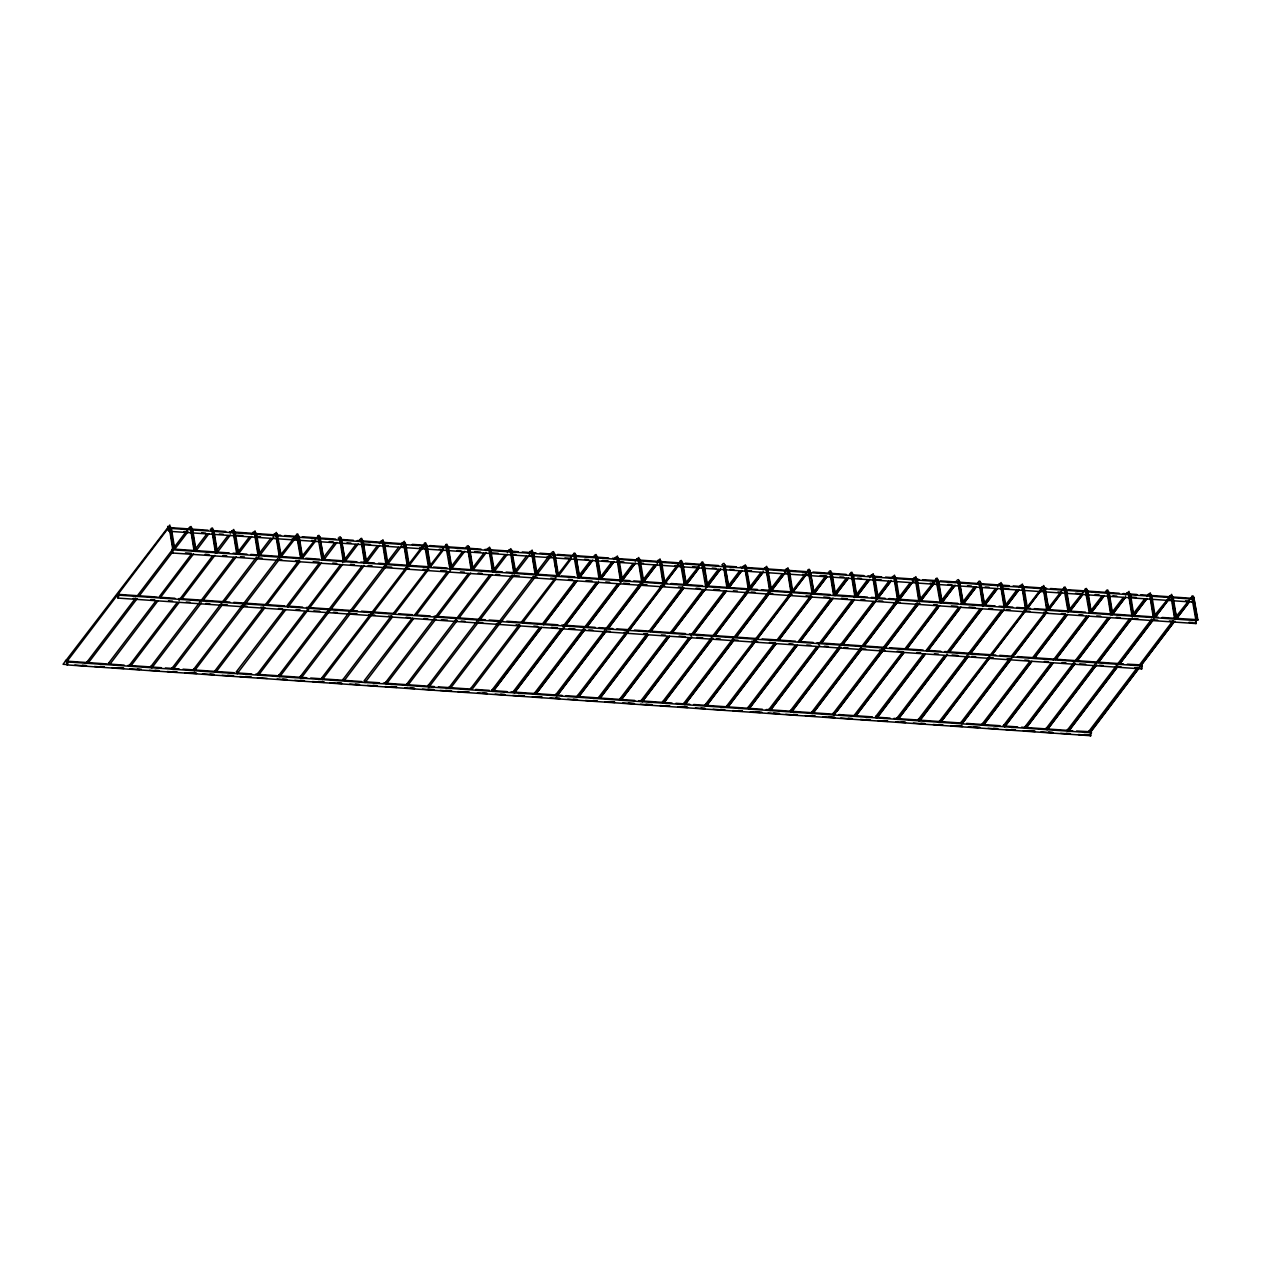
<?xml version="1.0" encoding="UTF-8"?>
<svg xmlns="http://www.w3.org/2000/svg" width="1261" height="1261" viewBox="0 0 1261 1261"><rect width="100%" height="100%" fill="white"/><g stroke="black" fill="none" stroke-linecap="round" stroke-linejoin="round"><path stroke-width="1.5" d="M68.299 661.993L67.132 665.162L66.691 662.482L67.842 660.969L68.299 661.993L1091.459 732.783L1090.292 735.935M119.086 595.176L117.919 598.329L117.478 595.649L118.629 594.152L119.086 595.176L1142.245 665.966L1141.741 668.913L1140.622 668.094M1162.043 617.464L1196.09 619.577L1196.043 623.564L1194.924 622.745M131.207 666.123L129.394 665.335L130.246 664.452M201.445 602.821L151.872 667.826L151.115 667.495L150.894 666.155L152.313 666.249M172.426 668.976L172.205 667.636L173.624 667.731M193.753 670.442L193.532 669.102L194.935 669.197M237.793 673.5L237.572 672.16L236.154 672.05L283.52 610.151M257.291 674.178L258.127 673.295L259.104 674.966L257.291 674.178L304.831 611.617M364.098 565.716L279.753 676.668L279.012 676.353L278.791 675.013L280.194 675.108M300.323 677.819L300.102 676.479L301.521 676.574M321.634 679.301L322.075 677.724M385.188 683.021L386.024 682.154L387.001 683.809L385.188 683.021L468.398 573.55M406.909 685.196L406.688 683.856L408.091 683.951M428.22 686.662L427.999 685.322L429.418 685.432M449.531 688.143L449.31 686.804M514.898 692.667L513.085 691.879L514.677 691.327M534.79 694.039L534.585 692.699L535.988 692.793M556.117 695.52L555.896 694.18L557.315 694.275M577.428 696.986L577.869 695.426M619.655 699.256L620.507 698.373L621.468 700.044L619.655 699.256L667.211 636.695M640.982 700.722L641.817 699.839L642.795 701.51L640.982 700.722L688.522 638.161M662.687 702.881L663.128 701.321L664.106 702.992M684.014 704.363L684.455 702.803L685.417 704.458M705.325 705.845L705.766 704.269M749.365 708.887L747.552 708.099L748.404 707.216M770.692 710.353L768.863 709.565L769.714 708.698M790.584 711.74L791.025 710.164M811.911 713.206L812.352 711.645M833.222 714.688L833.001 713.348L834.419 713.442M924.991 654.522L877.262 717.73L875.843 717.635M896.76 718.423L897.611 717.541L898.573 719.211L896.76 718.423L944.316 655.862M918.481 720.583L918.26 719.243L919.679 719.337M919.899 720.677L968.811 655.909M939.792 722.064L939.571 720.725L940.99 720.819M1005.159 726.572L1003.346 725.8L1004.182 724.917M1026.47 728.054L1024.657 727.266L1025.508 726.383M1046.378 729.425L1046.157 728.086L1047.576 728.196M1067.689 730.907L1067.468 729.567L1068.887 729.662M1090.418 732.483L1138.147 669.26M169.415 527.319L168.249 530.487L169.368 531.307L169.872 528.359L170.755 533.718M172.883 552.791L172.93 548.803L171.78 550.3L172.221 552.98L1196.043 623.564M1191.866 602.301L1193.016 600.788L1192.575 598.108M66.297 660.023L65.446 660.906L66.597 661.93L169.321 526.767M135.494 598.25L86.757 662.388L87.608 661.505M137.875 595.129L188.992 527.87L189.922 527.602L191.183 529.825M87.923 663.396L136.614 599.322M138.994 596.201L172.253 552.444M174.617 549.307L187.684 532.126M155.623 601.292L108.083 663.853L108.919 662.987M158.886 597.241L191.294 554.367M194.856 549.686L206.741 534.049M110.085 663.995L157.924 600.803M160.305 597.667L193.563 553.91M195.66 551.388L209.011 533.592M129.394 665.335L176.95 602.774M179.015 600.283L212.605 555.849M214.985 552.728L228.052 535.515M230.164 532.977L233.742 529.478L238.156 554.146L236.753 554.052L233.19 531.984L231.63 530.818M130.545 666.344L179.251 602.269M181.616 599.148L214.874 555.392M216.987 552.854L230.322 535.074M150.705 666.801L233.916 557.33M236.296 554.194L249.379 536.997M251.491 534.443L255.053 530.96L259.482 555.612L258.064 555.518L254.501 533.466L252.941 532.3M202.942 600.63L236.201 556.858M238.565 553.737L251.633 536.54M172.032 668.283L256.424 557.236M258.804 554.099L270.689 538.463M272.802 535.925L276.38 532.426L280.793 557.094L279.375 556.999L275.828 534.932L274.252 533.781M173.183 669.292L222.756 604.287M224.253 602.096L258.426 557.378M259.892 555.218L273.873 537.044M193.343 669.764L277.735 558.702M280.115 555.581L296.508 534.963L300.701 558.465L302.687 557.819L300.685 558.071M194.493 670.773L279.737 558.844M281.203 556.684L295.184 538.51M263.391 607.108L214.654 671.23L216.261 670.679M265.472 604.618L299.062 560.183M301.426 557.063L317.819 536.445L322.012 559.947L323.998 559.285L321.996 559.553M215.82 672.255L264.511 608.18M266.891 605.044L300.15 561.287M302.514 558.166L315.581 540.969M286.783 606.084L319.191 563.226M323.935 556.968L334.638 542.892M237.131 673.721L285.821 609.646M287.902 607.156L321.46 562.769M323.557 560.231L336.908 542.451M306.912 609.126L340.502 564.692M342.598 562.17L355.949 544.358M258.442 675.202L342.771 564.234M344.868 561.712L358.219 543.917M278.602 675.66L361.812 566.173M363.909 563.635L377.275 545.84M379.372 543.286L382.95 539.803L387.363 564.471L385.961 564.361L382.398 542.309L380.838 541.142M366.194 563.178L379.529 545.398M299.929 677.125L398.586 547.321M400.699 544.768L404.277 541.284L408.69 565.937L407.271 565.842L403.725 543.775L402.149 542.624M301.08 678.15L350.653 613.145M352.15 610.939L386.323 566.221M387.789 564.061L401.77 545.887M321.24 678.607L424.39 543.822L428.582 567.324L430.568 566.662L428.582 566.914M322.39 679.616L407.634 567.702M409.1 565.543L423.081 547.369M391.288 615.951L342.551 680.073L343.402 679.206M393.369 613.461L445.716 545.288L449.909 568.79L451.895 568.128L449.893 568.396M344.552 680.215L392.407 617.023M394.788 613.902L428.046 570.13M430.411 567.009L443.478 549.812M412.3 618.063L364.051 680.908L365.863 681.697L365.028 682.564L413.718 618.489M414.68 614.927L447.072 572.068M450.65 567.371L462.535 551.735M416.098 615.368L464.789 551.293M470.779 570.413L483.846 553.216M485.958 550.663L489.536 547.179L493.949 571.832L492.531 571.737L488.984 549.686L487.408 548.519M386.339 684.045L435.928 619.041M437.409 616.85L470.668 573.077M473.048 569.956L486.115 552.775M406.499 684.502L489.709 575.016M493.272 570.335L505.157 554.682M507.269 552.145L510.847 548.645L515.26 573.314L513.857 573.219L510.295 551.152L508.735 550.001M407.65 685.527L457.239 620.522M458.736 618.316L491.979 574.559M494.359 571.438L507.426 554.241M427.81 685.984L512.218 574.937M514.598 571.8L526.483 556.164M528.595 553.611L532.158 550.127L536.587 574.795L535.168 574.685L531.622 552.633L530.046 551.467M428.976 686.993L478.55 621.988M480.047 619.797L514.22 575.063M515.67 572.904L529.667 554.73M449.137 687.45L533.529 576.403M537.091 571.706L551.356 552.948L552.933 554.099L557.078 576.372L558.481 575.899L571.375 558.67M450.287 688.474L535.531 576.545M536.997 574.385L550.978 556.211M519.185 624.794L470.448 688.932L471.299 688.049M521.25 622.303L573.613 554.146L577.806 577.633L579.792 576.986L577.79 577.239M472.796 688.38L520.304 625.866M522.669 622.745L555.928 578.988M539.314 627.836L491.758 690.397L492.61 689.531M542.577 623.785L574.969 580.911M578.547 576.23L590.432 560.578M492.168 691.091L492.925 691.422L541.615 627.347M543.995 624.211L577.254 580.454M579.619 577.333L592.686 560.136M493.76 690.539L541.316 627.978M543.68 624.857L576.971 581.053M579.351 577.932L592.418 560.719M513.085 691.879L560.625 629.318M562.705 626.827L596.295 582.393M598.392 579.855L611.743 562.059M613.855 559.521L617.433 556.022L621.846 580.69L620.428 580.596L616.881 558.528L615.305 557.362M514.236 692.888L562.926 628.813M565.306 625.692L598.565 581.936M600.945 578.815L614.012 561.618M515.071 692.021L598.281 582.535M600.662 579.398L613.744 562.201M534.396 693.345L617.606 583.875M619.703 581.337L633.054 563.541M635.166 560.987L638.744 557.504L643.157 582.156L641.754 582.062L638.192 560.01L636.616 558.844M535.547 694.37L584.253 630.295M586.617 627.158L619.876 583.402M622.256 580.281L635.323 563.084M536.398 693.487L585.136 629.365M587.516 626.228L635.055 563.667M555.707 694.827L654.38 565.007M656.492 562.469L660.055 558.97L664.468 583.638L663.065 583.544L659.503 561.476L657.943 560.31M556.858 695.836L605.564 631.761M607.944 628.64L641.203 584.883M643.567 581.762L656.634 564.565M557.709 694.969L606.446 630.831M608.827 627.71L657.564 563.588M577.034 696.293L680.183 561.508L684.376 585.009L686.362 584.363L684.376 584.615M578.184 697.317L662.514 586.349M677.961 566.047L664.894 583.228L661.505 561.618L659.944 560.451M579.02 696.435L627.757 632.313M630.137 629.192L678.875 565.054M647.082 633.652L598.345 697.774L599.937 697.223M649.147 631.162L682.737 586.728M685.117 583.607L701.494 562.989L705.687 586.491L707.673 585.829L705.687 586.097M600.677 697.223L648.201 634.709M650.566 631.588L683.825 587.831M686.205 584.71L699.272 567.513M600.346 697.916L646.704 636.915M651.448 630.658L683.557 588.43M687.119 583.733L699.004 568.096M670.474 632.628L702.866 589.77M706.428 585.072L718.329 569.436M620.806 700.265L669.512 636.19M671.892 633.069L720.583 568.995M621.657 699.382L669.213 636.821M672.775 632.139L704.867 589.912M708.43 585.214L720.315 569.578M690.587 635.67L724.177 591.236M728.937 584.978L739.64 570.902M741.752 568.364L745.33 564.865L749.743 589.533L748.325 589.439L744.778 567.371L743.202 566.221M642.133 701.746L690.823 637.672M693.203 634.535L726.462 590.779M728.842 587.658L741.894 570.461M642.968 700.864L691.706 636.742M694.086 633.605L726.178 591.377M729.741 586.68L741.641 571.044M662.293 702.204L748.782 588.619M750.248 586.46L760.95 572.384M763.063 569.83L766.641 566.347L771.054 591.015L769.636 590.905L766.089 568.853L764.513 567.686M663.444 703.212L712.15 639.138M714.514 636.017L747.773 592.26M750.153 589.123L763.22 571.942M664.295 702.33L713.032 638.208M715.397 635.087L748.687 591.283M751.067 588.162L762.952 572.526M683.604 703.67L782.261 573.85M784.374 571.312L787.952 567.828L792.365 592.481L790.962 592.386L787.4 570.319L785.839 569.168M684.755 704.694L733.461 640.62M735.841 637.483L769.084 593.726M771.464 590.605L784.531 573.408M685.606 703.811L734.343 639.69M736.723 636.553L769.998 592.765M772.378 589.644L785.461 572.431M704.915 705.151L808.08 570.366L812.273 593.852L814.259 593.206L812.273 593.458M706.081 706.16L790.411 595.208M805.842 574.89L792.791 592.071L789.402 570.461L787.826 569.31M706.917 705.293L755.654 641.155M758.034 638.034L791.325 594.246M793.689 591.11L806.772 573.913M774.979 642.495L726.241 706.617L727.077 705.75M777.044 640.005L825.829 575.82M728.574 706.081L776.082 643.567M778.463 640.43L811.721 596.674M814.102 593.553L827.169 576.356M728.243 706.759L775.783 644.198M779.345 639.5L811.438 597.273M815.016 592.591L826.901 576.939M747.552 708.099L795.108 645.537M798.355 641.471L830.763 598.612M834.325 593.915L846.21 578.279M748.703 709.108L797.409 645.033M799.789 641.912L833.032 598.155M835.412 595.034L848.48 577.837M749.554 708.241L797.094 645.679M800.672 640.982L832.764 598.754M835.145 595.618L848.212 578.421M768.863 709.565L816.419 647.003M818.484 644.513L852.073 600.094M854.17 597.556L867.536 579.761M869.649 577.207L873.211 573.723L877.64 598.376L876.222 598.281L872.659 576.23L871.099 575.063M770.03 710.589L818.72 646.515M821.1 643.394L854.359 599.621M856.723 596.5L869.791 579.319M770.865 709.707L819.603 645.585M821.983 642.448L854.075 600.22M856.455 597.099L869.523 579.887M790.19 711.046L873.4 601.56M875.497 599.038L888.847 581.226M890.96 578.689L894.538 575.189L898.951 599.858L897.533 599.763L893.986 577.696L892.41 576.545M791.341 712.055L840.031 647.981M842.411 644.86L875.67 601.103M878.05 597.982L891.117 580.785M792.176 711.188L840.914 647.051M843.294 643.93L890.849 581.368M811.501 712.528L910.158 582.708M912.27 580.155L915.849 576.671L920.262 601.324L918.859 601.229L915.297 579.177L913.736 578.011M812.651 713.537L861.358 649.462M863.722 646.341L896.981 602.585M899.361 599.448L912.428 582.267M813.503 712.654L862.24 648.532M864.62 645.411L897.895 601.607M900.275 598.486L913.342 581.274M832.812 713.994L917.22 602.947M919.584 599.826L935.977 579.209L940.17 602.711L942.156 602.049L940.154 602.317M833.978 715.019L918.307 604.051M920.672 600.93L933.739 583.733M837.194 710.999L883.551 650.014M885.931 646.877L919.206 603.089M921.586 599.952L934.669 582.755M902.561 651.984L854.138 715.476L855.73 714.924M904.941 648.848L937.349 605.989M940.911 601.292L952.796 585.656M856.471 714.924L903.979 652.41M906.36 649.289L939.618 605.532M941.999 602.395L955.066 585.214M857.322 714.041L903.68 653.04M907.242 648.359L938.152 607.692M942.913 601.434L954.798 585.798M922.989 654.38L875.449 716.942L876.285 716.059L877.451 717.083M926.252 650.329L958.659 607.455M962.222 602.774L974.107 587.122M876.6 717.966L925.306 653.892M927.67 650.755L960.929 606.998M963.309 603.877L976.377 586.68M927.371 651.385L959.463 609.158M964.224 602.9L976.109 587.263M946.696 652.725L979.97 608.937M982.351 605.8L995.433 588.603M997.546 586.05L1001.108 582.566L1005.521 607.235L1004.119 607.124L1000.556 585.072L998.996 583.906M897.911 719.432L946.617 655.357M948.997 652.236L982.256 608.48M984.62 605.343L997.687 588.162M898.762 718.565L947.5 654.427M949.88 651.306L981.972 609.079M985.535 604.382L997.419 588.745M918.087 719.889L1001.281 610.403M1003.393 607.881L1016.744 590.085M1018.856 587.531L1022.435 584.048L1026.848 608.7L1025.429 608.606L1021.883 586.538L1020.307 585.388M919.237 720.914L967.928 656.839M970.308 653.702L1003.567 609.946M1005.947 606.825L1019.014 589.628M971.191 652.772L1004.481 608.984M1006.861 605.863L1018.746 590.211M939.398 721.371L1043.745 585.514L1048.742 609.82L1046.74 610.088L1043.194 588.02L1041.618 586.854M940.548 722.38L989.255 658.305M991.619 655.184L1024.878 611.427M1027.258 608.306L1040.325 591.11M941.4 721.513L990.137 657.375M992.502 654.254L1025.792 610.466M1028.172 607.329L1041.239 590.132M1009.446 658.715L960.709 722.837L961.56 721.97M1011.826 655.594L1063.874 588.052L1068.067 611.553L1070.053 610.891L1068.051 611.159M961.859 723.861L1046.204 612.893M1048.569 609.772L1061.636 592.575M962.71 722.979L1010.25 660.417M1015.01 654.16L1045.921 613.492M1049.483 608.811L1061.368 593.159M1029.575 661.757L982.02 724.318L982.871 723.436M1033.137 657.06L1065.23 614.832M1067.61 611.711L1085.185 589.533L1089.378 613.035L1091.364 612.373L1089.378 612.625M984.368 723.767L1031.876 661.253M1034.256 658.132L1067.515 614.375M1069.895 611.254L1082.947 594.057M984.021 724.46L1031.577 661.899M1035.139 657.202L1067.232 614.974M1070.794 610.277L1082.695 594.64M1003.346 725.8L1050.886 663.223M1053.266 660.102L1086.556 616.314M1090.119 611.617L1102.004 595.98M1004.497 726.809L1053.203 662.734M1055.567 659.613L1088.826 615.857M1091.206 612.72L1104.273 595.539M1005.348 725.926L1052.888 663.365M1056.45 658.683L1088.558 616.44M1090.923 613.319L1104.005 596.122M1024.657 727.266L1107.867 617.78M1110.247 614.659L1123.315 597.446M1125.427 594.908L1129.005 591.409L1133.418 616.077L1132.015 615.983L1128.453 593.915L1126.893 592.765M1025.808 728.291L1074.514 664.2M1076.894 661.079L1110.137 617.323M1112.517 614.202L1125.584 597.005M1026.659 727.408L1075.397 663.286M1077.777 660.149L1109.869 617.922M1112.249 614.801L1125.316 597.588M1045.968 728.748L1129.178 619.261M1131.558 616.125L1144.641 598.928M1146.753 596.374L1150.316 592.891L1154.745 617.559L1153.326 617.449L1149.78 595.397L1148.204 594.23M1047.134 729.756L1095.825 665.682M1098.205 662.561L1131.464 618.804M1146.895 598.486L1133.828 615.667L1130.455 594.057L1128.879 592.891M1047.97 728.874L1096.707 664.752M1099.088 661.631L1132.378 617.827M1134.742 614.706L1146.643 599.07M1067.295 730.214L1151.687 619.167M1154.067 616.046L1171.642 594.372L1176.639 618.662L1174.637 618.93L1171.091 596.863L1169.514 595.712M1068.445 731.238L1117.136 667.164M1119.516 664.027L1152.775 620.27M1155.155 617.149L1168.222 599.952M1070.479 728.795L1118.018 666.234M1120.398 663.097L1153.689 619.309M1156.069 616.172L1169.136 598.975M1137.343 667.558L1088.606 731.695L1089.457 730.813L1090.607 731.821M1139.408 665.067L1172.998 620.648M1175.378 617.512L1191.771 596.91L1195.964 620.396L1197.95 619.75L1195.948 620.002M1089.756 732.704L1174.086 621.752M1176.466 618.615L1189.533 601.434M1141.725 664.579L1173.818 622.351M1177.38 617.654L1189.265 602.017M172.789 549.229L174.79 548.961L172.804 549.623L169.242 527.555L167.681 526.404M194.115 550.694L196.101 550.442L194.115 551.089L190.569 529.037M215.426 552.176L217.412 551.908L215.426 552.57L211.88 530.503L210.303 529.352M236.737 553.642L238.14 553.185M258.064 555.124L259.467 554.651M279.375 556.59L280.777 556.133M343.323 561.019L345.309 560.767L343.323 561.413L339.776 539.361L338.2 538.195M364.634 562.501L366.62 562.233L364.634 562.895L361.087 540.827L359.511 539.676M385.945 563.966L387.363 563.509M407.271 565.448L408.674 564.975M471.22 569.862L473.206 569.609L471.22 570.271L467.673 548.204L466.097 547.053M492.531 571.343L493.934 570.886M513.842 572.825L515.245 572.352M535.168 574.291L536.571 573.834M556.479 575.773L558.465 575.505L554.935 554.241L553.358 553.075M599.117 578.72L601.103 578.452L599.117 579.114L595.555 557.047L593.994 555.896M620.428 580.186L621.831 579.729M641.739 581.668L643.142 581.195M663.05 583.134L664.468 582.677M726.998 587.563L729 587.311L727.014 587.957L723.451 565.905L721.891 564.739M748.325 589.045L749.728 588.572M769.636 590.511L771.038 590.053M790.946 591.992L792.349 591.519M833.584 594.94L835.57 594.672L833.584 595.334L830.037 573.282L828.461 572.116M854.895 596.406L856.897 596.154L854.911 596.816L851.348 574.748L849.788 573.582M876.222 597.887L877.624 597.43M897.533 599.369L898.935 598.896M918.843 600.835L920.246 600.378M961.481 603.783L963.467 603.53L961.481 604.177L957.934 582.125L956.358 580.958M982.792 605.264L984.794 604.996L982.792 605.658L979.245 583.591L977.669 582.44M1004.103 606.73L1005.521 606.273M1025.429 608.212L1026.832 607.739M1046.74 609.678L1048.143 609.221M1110.689 614.107L1112.675 613.855L1110.689 614.501L1107.142 592.449L1105.566 591.283M1132 615.589L1133.403 615.116M1153.326 617.055L1154.729 616.597M1174.637 618.536L1176.04 618.063M169.668 526.546L171.244 527.697L174.79 549.355M189.922 526.893L191.105 526.531L191.94 528.391L195.518 550.237M190.994 528.012L192.555 529.179L196.101 550.836M211.233 528.359L212.431 528.012L213.251 529.856L216.829 551.703M212.305 529.494L213.881 530.645L217.428 552.318M233.616 530.96L235.192 532.126L238.739 553.784M232.702 531.953L233.821 532.772M254.943 532.441L256.503 533.592L260.05 555.266M296.493 534.27L297.691 533.907L298.51 535.752L302.088 557.614M297.564 535.389L299.141 536.54L302.687 558.213M317.804 535.736L319.001 535.373L319.837 537.233L323.415 559.08M339.13 537.218L340.328 536.855L341.148 538.699L344.726 560.562M360.441 538.683L361.639 538.337L362.459 540.181L366.037 562.028M361.513 539.818L363.089 540.969L366.636 562.627M382.84 541.284L384.4 542.451L387.947 564.108M404.15 542.766L405.08 542.482M424.39 543.113L425.587 542.75L426.407 544.61L429.985 566.457M425.461 544.232L427.038 545.398L430.584 567.056M445.7 544.594L446.898 544.232L447.718 546.076L451.296 567.923M446.772 545.714L448.349 546.864L451.895 568.538M467.027 546.06L468.225 545.698L469.659 548.346L473.206 570.004M468.099 547.179L469.029 546.911M467.169 548.172L468.288 548.992L470.936 565.101M532.047 551.609L533.608 552.775L537.154 574.433M552.286 551.955L553.484 551.609L554.304 553.453L557.882 575.3M573.597 553.437L574.795 553.075L575.615 554.919L579.193 576.781M594.924 554.903L596.106 554.556L596.942 556.4L600.52 578.247M595.996 556.038L597.556 557.189L601.103 578.862M617.307 557.504L618.883 558.67L622.43 580.328M638.618 558.986L639.548 558.702M680.183 560.814L681.381 560.451L682.201 562.296L685.779 584.158M681.255 561.933L682.816 563.084L686.378 584.757M701.494 562.28L702.692 561.917L703.512 563.777L707.09 585.624M702.566 563.399L704.142 564.565L707.689 586.223M722.805 563.762L724.003 563.399L724.823 565.243L728.401 587.106M744.274 567.34L745.393 568.159L747.158 578.909M808.08 569.657L809.278 569.294L810.098 571.154L813.676 593.001M829.391 571.123L830.589 570.776L831.409 572.62L834.987 594.467M830.463 572.258L832.039 573.408L835.586 595.082M850.702 572.604L851.9 572.242L852.72 574.102L856.298 595.949M851.774 573.723L853.35 574.89L856.897 596.548M850.86 574.717L851.979 575.536M873.101 575.205L874.661 576.356L878.208 598.029M894.412 576.671L895.988 577.837L899.534 599.495M915.722 578.153L917.299 579.303L920.845 600.977M935.977 578.5L937.159 578.137L937.995 579.997L941.573 601.844M937.049 579.619L938.61 580.785L942.156 602.443M957.288 579.981L958.486 579.619L959.306 581.463L962.884 603.325M978.599 581.447L979.797 581.1L980.617 582.945L984.195 604.791M978.757 583.559L980.459 587.973M1022.308 585.53L1023.869 586.68L1027.431 608.354M1043.619 586.995L1045.196 588.162L1048.742 609.82M1063.858 587.358L1065.056 586.995L1065.876 588.84L1069.454 610.687M1064.93 588.477L1066.507 589.628L1070.053 611.301M1085.185 588.824L1086.383 588.461L1087.817 591.11L1091.364 612.767M1086.257 589.943L1087.187 589.675M1106.496 590.306L1107.694 589.943L1108.514 591.787L1112.092 613.65M1107.568 591.425L1109.144 592.575L1112.691 614.249M1106.638 592.402L1107.773 593.237M1150.205 594.372L1151.766 595.539L1155.312 617.196M1171.516 595.854L1173.093 597.005L1176.639 618.662M1191.755 596.201L1192.953 595.838L1193.773 597.698L1197.351 619.545M170.708 527.665L208.033 530.235M213.913 530.645L225.703 531.464M229.628 531.732L280.683 535.263M284.623 535.547L296.398 536.351M302.293 536.76L335.678 539.077M341.573 539.472L353.348 540.291M357.273 540.559L380.838 542.198M384.778 542.466L402.448 543.696M412.268 544.374L424.043 545.178M429.938 545.587L480.993 549.118M484.933 549.402L518.318 551.703M522.243 551.971L535.988 552.933M539.913 553.201L551.703 554.02M557.583 554.43L608.653 557.961M612.578 558.229L679.348 562.847M685.243 563.257L718.628 565.558M724.508 565.968L736.298 566.788M740.223 567.056L806.993 571.674M812.888 572.084L828.603 573.172M832.528 573.44L846.273 574.401M850.198 574.669L863.943 575.615M867.883 575.883L881.628 576.844M885.553 577.112L918.938 579.414M922.863 579.697L936.608 580.643M940.533 580.911L1009.273 585.671M1013.198 585.939L1046.583 588.256M1050.508 588.524L1064.252 589.47M1068.193 589.754L1083.893 590.826M1087.817 591.11L1119.248 593.285M1123.173 593.553L1136.918 594.498M1140.842 594.766L1191.913 598.313M171.827 528.485L1193.032 599.133L1195.964 617.023M183.964 531.575L187.889 531.843M201.634 532.788L205.559 533.072M219.304 534.018L223.244 534.286M236.989 535.247L242.869 535.641M256.629 536.603L260.554 536.871M291.969 539.046L297.864 539.456M311.609 540.402L315.534 540.67M329.279 541.631L333.219 541.899M346.964 542.845L350.889 543.113M364.634 544.074L370.529 544.484M384.274 545.43L388.199 545.698M401.944 546.659L405.869 546.927M419.614 547.873L423.554 548.141M439.254 549.229L443.194 549.512M456.939 550.458L460.864 550.726M474.609 551.672L480.504 552.082M492.279 552.901L498.174 553.311M511.919 554.257L515.844 554.525M529.588 555.486L533.529 555.754M547.274 556.7L551.199 556.984M564.944 557.929L570.839 558.339M584.584 559.285L588.509 559.553M602.254 560.514L608.149 560.924M619.939 561.728L623.864 561.996M639.563 563.084L643.504 563.368M674.919 565.543L680.814 565.937M692.588 566.756L698.484 567.166M712.229 568.112L716.153 568.396M729.914 569.341L733.839 569.609M747.584 570.555L751.509 570.839M784.894 573.14L788.819 573.408M802.563 574.37L808.459 574.78M820.249 575.583L826.128 575.993M839.889 576.955L843.814 577.223M857.559 578.168L861.484 578.436M875.229 579.398L881.124 579.808M912.538 581.967L916.463 582.251M930.224 583.197L934.149 583.465M947.894 584.426L951.819 584.694M967.534 585.782L971.459 586.05M985.204 586.995L989.128 587.279M1002.873 588.225L1008.768 588.635M1040.199 590.81L1044.124 591.078M1057.869 592.024L1061.794 592.307M1075.538 593.253L1081.434 593.663M1095.178 594.609L1099.103 594.877M1112.848 595.838L1116.789 596.106M1130.534 597.052L1136.413 597.462M1167.844 599.637L1171.768 599.905M1185.513 600.866L1189.438 601.134M169.368 531.307L1192.528 602.096M172.268 548.992L229.218 552.933M233.143 553.216L246.888 554.162M250.813 554.43L299.913 557.835M305.808 558.229L319.553 559.19M323.478 559.458L356.863 561.775M360.788 562.043L374.549 562.989M378.473 563.257L429.528 566.788M433.453 567.072L447.198 568.017M451.139 568.285L502.193 571.816M506.118 572.1L557.173 575.631M561.113 575.899L574.858 576.844M578.783 577.128L629.838 580.659M633.763 580.927L667.148 583.228M671.088 583.512L684.833 584.458M688.758 584.726L702.503 585.687M706.428 585.955L757.483 589.486M761.423 589.754L830.148 594.514M836.043 594.924L867.458 597.099M871.398 597.367L885.143 598.313M889.068 598.581L957.808 603.341M963.688 603.751L995.118 605.926M999.043 606.194L1012.788 607.14M1016.713 607.424L1030.458 608.369M1034.383 608.637L1067.783 610.955M1071.708 611.222L1085.453 612.168M1089.378 612.436L1158.118 617.196M1196.547 620.601L173.387 549.828L171.338 537.296M185.509 552.917L191.404 553.311M205.149 554.273L209.074 554.541M222.819 555.486L226.759 555.77M240.504 556.716L244.429 556.984M258.174 557.929L262.099 558.213M277.814 559.301L281.739 559.569M295.484 560.514L299.409 560.782M313.169 561.744L319.049 562.154M332.794 563.1L336.734 563.368M350.479 564.329L354.404 564.597M368.149 565.543L372.074 565.811M385.819 566.772L391.714 567.182M405.459 568.128L409.384 568.396M423.144 569.341L429.024 569.751M440.814 570.571L446.709 570.981M460.454 571.927L464.379 572.195M478.124 573.156L482.049 573.424M495.794 574.37L499.734 574.653M513.479 575.599L519.359 576.009M533.119 576.955L537.044 577.223M550.789 578.184L554.714 578.452M568.459 579.398L572.384 579.682M586.129 580.627L592.024 581.037M605.769 581.983L609.709 582.251M623.454 583.212L629.334 583.607M641.124 584.426L647.019 584.836M660.764 585.782L664.689 586.066M678.434 587.011L682.359 587.279M696.104 588.241L700.044 588.509M713.789 589.454L719.684 589.864M733.429 590.81L737.354 591.094M751.099 592.039L755.024 592.307M768.769 593.253L772.694 593.537M788.409 594.625L792.334 594.893M806.078 595.838L810.019 596.106M823.764 597.068L829.643 597.478M841.434 598.281L847.329 598.691M861.074 599.653L864.999 599.921M878.744 600.866L882.668 601.134M896.429 602.096L900.354 602.364M916.053 603.452L919.994 603.72M933.739 604.665L937.664 604.949M951.409 605.895L957.304 606.305M969.078 607.124L974.974 607.518M988.719 608.48L992.643 608.748M1006.404 609.693L1010.329 609.977M1024.074 610.923L1029.969 611.333M1043.714 612.279L1047.639 612.547M1061.384 613.508L1065.309 613.776M1079.053 614.722L1082.978 614.99M1096.739 615.951L1100.664 616.219M1116.379 617.307L1120.304 617.575M1134.049 618.536L1137.974 618.804M1151.719 619.75L1157.614 620.16M1169.388 620.979L1175.284 621.389M1189.028 622.335L1192.953 622.603M117.967 594.341L157.247 597.068M161.172 597.336L174.916 598.281M178.841 598.565L229.896 602.096M233.821 602.364L284.891 605.895M288.816 606.163L302.561 607.124M306.486 607.392L357.557 610.923M361.481 611.191L394.866 613.508M398.791 613.776L412.536 614.722M416.461 615.005L430.206 615.951M434.147 616.219L485.201 619.75M489.126 620.018L502.871 620.979M506.796 621.247L557.866 624.778M561.791 625.046L595.176 627.363M599.101 627.631L612.846 628.577M616.771 628.861L630.516 629.806M634.456 630.074L685.511 633.605M689.436 633.889L758.176 638.633M762.101 638.901L795.486 641.218M799.411 641.486L813.156 642.448M817.081 642.716L885.821 647.46M889.746 647.744L923.131 650.045M927.056 650.313L940.816 651.275M944.741 651.543L995.796 655.074M999.721 655.342L1013.466 656.303M1017.406 656.571L1123.441 663.901M1127.381 664.184L1141.788 664.925L1142.245 665.966M133.177 598.392L137.102 598.66M150.847 599.621L154.772 599.889M168.517 600.835L172.458 601.119M186.202 602.064L190.127 602.332M205.842 603.42L209.767 603.688M223.512 604.649L227.437 604.917M241.182 605.863L247.077 606.273M260.822 607.219L264.747 607.503M278.492 608.448L282.417 608.716M296.177 609.678L300.102 609.946M313.847 610.891L319.742 611.301M333.487 612.247L337.412 612.531M351.157 613.476L357.052 613.886M368.827 614.706L374.722 615.1M388.467 616.062L392.392 616.33M406.152 617.275L410.077 617.559M423.822 618.505L427.747 618.773M441.492 619.718L447.387 620.128M461.132 621.09L465.057 621.358M478.802 622.303L482.742 622.571M496.487 623.533L500.412 623.801M516.127 624.889L520.052 625.157M533.797 626.118L537.722 626.386M551.467 627.332L557.362 627.742M569.152 628.561L575.032 628.971M588.777 629.917L592.717 630.185M606.462 631.13L610.387 631.414M624.132 632.36L628.057 632.628M643.772 633.716L647.697 633.984M661.442 634.945L665.367 635.213M679.112 636.159L685.007 636.569M696.797 637.388L702.692 637.798M716.437 638.744L720.362 639.012M734.107 639.973L738.032 640.241M751.777 641.187L757.672 641.597M769.462 642.416L775.342 642.826M789.087 643.772L793.027 644.04M806.772 645.001L810.697 645.269M824.442 646.215L828.367 646.483M844.082 647.571L848.007 647.855M861.752 648.8L865.677 649.068M879.437 650.014L885.317 650.424M897.107 651.243L903.002 651.653M916.747 652.599L920.672 652.867M934.417 653.828L938.342 654.096M952.087 655.042L957.982 655.452M971.727 656.414L975.651 656.682M989.412 657.627L993.337 657.895M1007.082 658.857L1011.007 659.125M1024.752 660.07L1028.677 660.354M1044.392 661.426L1048.317 661.71M1062.061 662.655L1066.002 662.923M1079.747 663.885L1085.626 664.279M1099.387 665.241L1103.312 665.509M1117.057 666.454L1120.982 666.738M1134.727 667.684L1138.651 667.952M118.581 598.14L1141.741 668.913M67.18 661.174L106.444 663.885M110.385 664.153L124.13 665.114M128.055 665.382L161.44 667.7M165.364 667.967L179.109 668.913M183.034 669.181L234.105 672.712M238.03 672.996L251.774 673.941M255.699 674.209L306.77 677.74M310.695 678.024L361.749 681.555M365.674 681.823L379.419 682.768M383.36 683.052L434.415 686.583M438.339 686.851L471.724 689.152M475.649 689.436L489.394 690.382M493.335 690.65L507.08 691.611M511.004 691.879L562.059 695.41M565.984 695.678L634.724 700.438M638.649 700.706L672.034 703.023M675.959 703.291L689.704 704.237M693.645 704.505L762.369 709.265M766.294 709.533L835.034 714.293M838.959 714.561L872.344 716.879M876.269 717.146L890.03 718.092M893.954 718.36L962.679 723.12M966.62 723.388L1000.005 725.705M1003.929 725.973L1017.674 726.919M1021.599 727.203L1072.654 730.734M1076.595 731.002L1091.001 731.758L1091.459 732.783M82.391 665.225L86.315 665.493M100.06 666.438L103.985 666.706M117.73 667.668L123.625 668.078M137.37 669.024L141.295 669.292M155.04 670.253L158.981 670.521M172.725 671.467L176.65 671.735M190.395 672.696L196.29 673.106M210.035 674.052L213.96 674.32M227.705 675.265L233.6 675.675M245.391 676.495L251.27 676.905M282.7 679.08L286.625 679.348M300.37 680.294L304.295 680.577M318.04 681.523L323.935 681.933M337.68 682.879L341.605 683.147M355.366 684.108L359.29 684.376M373.035 685.322L376.96 685.606M390.705 686.551L396.6 686.961M410.345 687.907L414.27 688.175M428.015 689.136L433.91 689.531M445.7 690.35L451.58 690.76M465.341 691.706L469.265 691.99M483.01 692.935L486.935 693.203M500.68 694.165L504.605 694.433M518.35 695.378L524.245 695.788M537.99 696.734L541.931 697.018M555.675 697.963L559.6 698.231M573.345 699.177L577.27 699.461M592.985 700.549L596.91 700.817M610.655 701.762L614.58 702.03M628.325 702.992L634.22 703.402M646.01 704.205L651.905 704.615M665.65 705.577L669.575 705.845M683.32 706.79L687.245 707.058M700.99 708.02L704.915 708.288M720.63 709.376L724.555 709.644M738.3 710.589L742.24 710.873M755.985 711.819L761.88 712.229M773.655 713.048L779.55 713.442M793.295 714.404L797.22 714.672M810.965 715.617L814.89 715.901M828.65 716.847L834.53 717.257M848.275 718.203L852.215 718.471M865.96 719.432L869.885 719.7M883.63 720.646L887.555 720.914M901.3 721.875L905.24 722.143M920.94 723.231L924.865 723.499M938.625 724.46L942.55 724.728M956.295 725.674L962.19 726.084M973.965 726.903L979.86 727.313M993.605 728.259L997.53 728.527M1011.275 729.473L1015.215 729.756M1028.96 730.702L1034.84 731.112M1048.6 732.058L1052.525 732.326M1066.27 733.287L1070.195 733.555M1083.94 734.501L1089.835 734.911M66.975 664.563L63.05 664.295L169.794 525.065L174.191 548.756M74.84 665.114L86.615 665.934M94.465 666.47L104.285 667.148M112.15 667.7L123.925 668.503M129.82 668.913L139.64 669.591M149.46 670.269L159.28 670.947M167.13 671.498L176.95 672.176M184.815 672.712L196.59 673.532M202.485 673.941L214.26 674.761M222.125 675.297L231.945 675.975M239.795 676.526L249.615 677.204M257.465 677.74L267.285 678.418M277.105 679.112L286.925 679.789M294.79 680.325L304.595 681.003M312.46 681.555L324.235 682.359M330.13 682.768L341.92 683.588M349.77 684.124L359.59 684.818M367.44 685.353L377.26 686.031M385.125 686.583L396.9 687.387M404.765 687.939L414.57 688.616M422.435 689.152L432.255 689.83M440.105 690.382L449.925 691.06M457.775 691.611L467.595 692.289M477.415 692.967L487.235 693.645M495.1 694.18L504.92 694.858M512.77 695.41L524.544 696.23M532.41 696.766L542.23 697.443M550.08 697.995L559.9 698.673M567.749 699.209L577.57 699.887M585.435 700.438L597.21 701.242M605.075 701.794L614.895 702.472M622.745 703.023L634.519 703.827M640.415 704.237L652.205 705.057M660.055 705.593L669.875 706.27M677.724 706.822L687.544 707.5M695.41 708.036L705.23 708.729M713.08 709.265L724.87 710.085M732.72 710.621L742.54 711.299M750.39 711.85L760.21 712.528M768.059 713.064L777.879 713.742M785.745 714.293L797.519 715.113M805.385 715.649L815.205 716.327M823.055 716.879L834.845 717.682M840.724 718.092L852.515 718.912M860.365 719.448L870.185 720.141M878.034 720.677L887.854 721.355M895.72 721.907L905.54 722.585M913.39 723.12L925.18 723.94M933.03 724.476L942.85 725.154M950.699 725.705L962.49 726.525M968.385 726.919L978.205 727.613M988.009 728.291L997.829 728.968M1005.695 729.504L1015.515 730.182M1023.365 730.734L1035.155 731.553M1041.034 731.947L1052.825 732.767M1060.674 733.319L1070.494 733.997M1078.36 734.532L1086.21 735.084M67.795 664.957L1090.954 735.746M1193.757 597.036L1197.95 620.144M1171.264 596.626L1171.705 597.667M1149.937 595.16L1150.395 596.185M1128.627 593.679L1129.084 594.703M1085.989 590.731L1086.446 591.756M1064.678 589.265L1065.135 590.29M1001.928 583.764L1006.105 606.872M1000.73 584.836L1001.77 589.439M980.601 582.298L984.794 605.39M959.29 580.817L963.483 603.924M958.092 581.888L958.549 582.913M936.781 580.407L938.704 590.384M915.47 578.941L915.927 579.965M894.144 577.459L894.601 578.484M872.833 575.993L873.29 577.018M810.082 570.492L814.259 593.6M767.445 567.545L771.637 590.652M766.262 568.616L768.469 580.375M746.134 566.079L750.311 589.171M724.823 564.597L729 587.705M723.625 565.669L724.082 566.693M702.314 564.187L704.237 574.165M680.987 562.721L681.444 563.746M659.676 561.24L660.134 562.264M638.365 559.774L638.823 560.798M575.599 554.273L579.792 577.38M553.09 553.863L554.146 558.481M531.779 552.397L535.168 571.312M511.651 549.859L515.844 572.951M510.469 550.915L510.926 551.94M490.34 548.377L494.533 571.485M489.158 549.449L489.615 550.474M446.52 546.502L446.977 547.526M425.209 545.02L425.666 546.045M403.883 543.538L404.34 544.579M341.132 538.053L345.325 561.161M339.934 539.125L340.99 543.727M319.821 536.587L323.998 559.679M318.623 537.643L319.663 542.246M297.312 536.177L300.701 555.092M277.184 533.639L281.376 556.731M275.986 534.696L276.443 535.72M254.675 533.23L256.598 543.192M212.053 530.266L212.494 531.307M1172.588 603.026L1175.236 619.135M1151.277 601.56L1151.86 605.138M1152.444 608.716L1153.91 617.654M1129.667 598.281L1132.599 616.188M1108.056 595.019L1108.939 600.394M1109.522 603.972L1111.288 614.706M1087.203 590.321L1090.781 612.168M1086.746 593.553L1087.628 598.912M1088.211 602.49L1089.961 613.24M1065.435 592.071L1068.65 611.758M1043.824 588.808L1044.691 594.183M1045.29 597.761L1045.873 601.339M1046.457 604.917L1047.339 610.292M1022.498 587.342L1025.729 607.03M1002.353 593.017L1004.702 607.329M981.042 591.551L981.625 595.129M982.209 598.707L983.391 605.863M959.432 588.288L962.064 604.382M939.287 593.963L940.753 602.916M916.81 585.325L917.393 588.919M917.976 592.497L919.442 601.434M895.2 582.062L898.131 599.968M873.589 578.799L874.472 584.174M875.055 587.752L875.638 591.33M876.222 594.908L876.805 598.486M852.263 577.333L855.494 597.02M830.952 575.851L831.535 579.429M832.118 583.008L834.183 595.539M809.341 572.589L810.224 577.964M810.807 581.542L811.39 585.12M811.989 588.698L812.573 592.276M788.03 571.123L788.614 574.701M789.197 578.279L791.246 590.794M769.052 583.953L769.935 589.328M747.741 582.487L748.908 589.644M724.965 572.068L727.597 588.162M704.82 577.743L705.403 581.321M682.043 567.324L684.959 585.214M660.717 565.842L661.3 569.42M661.899 572.998L663.649 583.748M640.194 560.136L643.74 581.81M639.106 562.579L641.155 575.111M641.754 578.689L642.338 582.267M617.795 561.113L618.379 564.692M618.962 568.27L621.027 580.801M596.185 557.851L598.234 570.366M598.817 573.944L599.7 579.319M574.874 556.369L576.923 568.9M577.506 572.478L578.389 577.837M554.73 562.059L556.779 574.575M511.808 557.315L513.857 569.846M490.482 555.833L491.065 559.411M491.664 563.005L493.13 571.942M469.045 547.558L472.623 569.405M447.56 551.104L448.144 554.682M448.727 558.26L450.492 568.995M425.95 547.841L429.181 567.529M405.711 543.917L409.258 565.59M404.639 546.36L406.688 558.891M407.271 562.469L407.855 566.047M383.328 544.894L383.911 548.472M384.495 552.05L386.544 564.565M361.718 541.631L365.233 563.1M341.573 547.306L342.456 552.681M343.039 556.259L343.906 561.618M320.247 545.84L320.846 549.418M321.429 552.996L322.595 560.152M277.325 541.095L277.909 544.673M278.508 548.251L279.974 557.204M257.181 546.77L258.647 555.723M234.404 536.351L236.453 548.882M213.093 534.885L213.676 538.463M214.26 542.041L216.025 552.775M191.483 531.622L194.698 551.293"/></g></svg>
